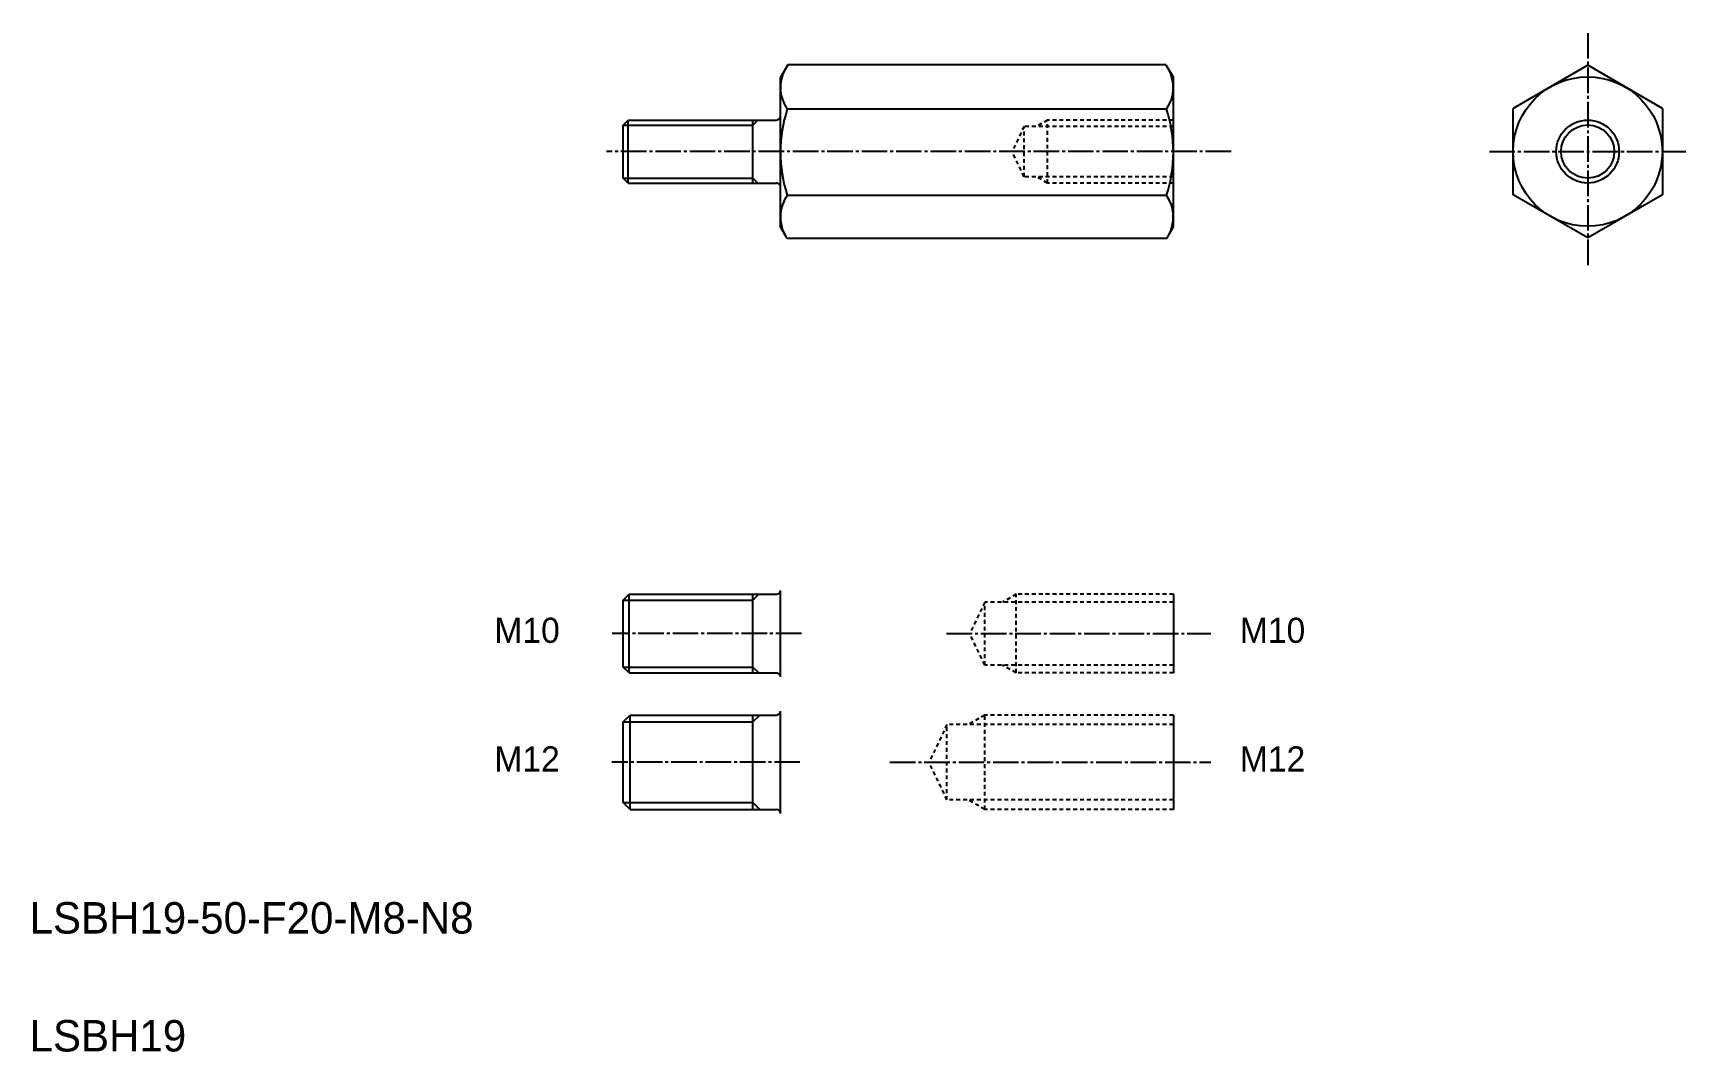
# Model space of a CAD drawing. Extents: x 10 to 221, y 10 to 140.
import ezdxf
from ezdxf.enums import TextEntityAlignment as Align

# ---------------------------------------------------------------- set-up
doc = ezdxf.new("R2010")
doc.units = 0
doc.header["$LTSCALE"] = 0.25
doc.linetypes.add('CENTER', pattern=[17.5, 13, -1.5, 1.5, -1.5])
doc.linetypes.add('DASHED', pattern=[3.5, 2, -1.5])
doc.layers.get('0').update_dxf_attribs({"linetype": 'CONTINUOUS'})
doc.layers.add('CENTER', color=1, linetype='CENTER')

msp = doc.modelspace()

# ---------------------------------------------------------------- linework, layer by layer
at = {"linetype": 'CONTINUOUS'}
for p, q in [((106.46, 135.51), (105.51, 133.88)), ((154.57, 135.51), (106.46, 135.51)), ((154.57, 135.51), (155.51, 133.88)), ((208.22, 135.43), (198.72, 129.94)), ((217.72, 129.94), (208.22, 135.43)), ((105.51, 114.88), (105.51, 133.88)), ((155.51, 114.88), (155.51, 133.88)), ((85.51, 127.83), (86.14, 128.46)), ((86.14, 128.46), (105.01, 128.46)), ((86.14, 120.46), (86.14, 128.46)), ((102.01, 120.46), (102.01, 128.46)), ((154.64, 129.86), (106.39, 129.86)), ((198.72, 118.97), (198.72, 129.94)), ((217.72, 129.94), (217.72, 118.97)), ((85.51, 121.08), (85.51, 127.83)), ((86.14, 120.46), (85.51, 121.08)), ((86.14, 120.46), (105.01, 120.46)), ((154.64, 118.89), (106.39, 118.89)), ((208.22, 113.49), (198.72, 118.97)), ((217.72, 118.97), (208.22, 113.49)), ((106.36, 113.41), (105.51, 114.88)), ((154.66, 113.41), (155.51, 114.88)), ((154.66, 113.41), (106.36, 113.41)), ((85.51, 67.4), (86.26, 68.15)), ((85.51, 58.9), (85.51, 67.4)), ((86.26, 68.15), (105.01, 68.15)), ((86.26, 58.15), (86.26, 68.15)), ((102.01, 58.15), (102.01, 68.15)), ((105.51, 57.65), (105.51, 68.65)), ((86.26, 58.15), (85.51, 58.9)), ((86.26, 58.15), (105.01, 58.15)), ((85.51, 51.92), (86.39, 52.79)), ((86.39, 52.79), (105.01, 52.79)), ((86.39, 40.79), (86.39, 52.79)), ((102.01, 40.79), (102.01, 52.79)), ((105.51, 40.29), (105.51, 53.29)), ((85.51, 41.67), (85.51, 51.92)), ((86.39, 40.79), (85.51, 41.67)), ((86.39, 40.79), (105.01, 40.79))]:
    msp.add_line(p, q, dxfattribs=at)
for p, q in [((212.97, 132.69), (212.97, 132.69)), ((215.35, 131.31), (215.35, 131.31)), ((155.51, 68.15), (155.51, 58.15)), ((155.51, 52.79), (155.51, 40.79))]:
    msp.add_line(p, q)
at = {"color": 3, "linetype": 'CONTINUOUS'}
for p, q in [((102.01, 127.83), (102.64, 128.46)), ((85.51, 127.83), (102.01, 127.83)), ((85.51, 121.08), (102.01, 121.08)), ((102.01, 121.08), (102.64, 120.46)), ((85.51, 67.4), (102.01, 67.4)), ((102.01, 67.4), (102.76, 68.15)), ((85.51, 58.9), (102.01, 58.9)), ((102.01, 58.9), (102.76, 58.15)), ((102.01, 51.92), (102.89, 52.79)), ((85.51, 51.92), (102.01, 51.92)), ((85.51, 41.67), (102.01, 41.67)), ((102.01, 41.67), (102.89, 40.79))]:
    msp.add_line(p, q, dxfattribs=at)
at = {"color": 3, "linetype": 'DASHED'}
for p, q in [((139.51, 128.46), (138.13, 127.66)), ((155.51, 128.46), (139.51, 128.46)), ((139.51, 120.46), (139.51, 128.46)), ((136.51, 127.66), (134.99, 124.46)), ((155.51, 127.66), (136.51, 127.66)), ((136.51, 121.26), (136.51, 127.66)), ((136.51, 121.26), (134.99, 124.46)), ((155.51, 121.26), (136.51, 121.26)), ((139.51, 120.46), (138.13, 121.26)), ((155.51, 120.46), (139.51, 120.46)), ((135.51, 68.15), (133.78, 67.15)), ((155.51, 68.15), (135.51, 68.15)), ((135.51, 58.15), (135.51, 68.15)), ((131.51, 67.15), (129.61, 63.15)), ((155.51, 67.15), (131.51, 67.15)), ((131.51, 59.15), (131.51, 67.15)), ((131.51, 59.15), (129.61, 63.15)), ((155.51, 59.15), (131.51, 59.15)), ((135.51, 58.15), (133.78, 59.15)), ((155.51, 58.15), (135.51, 58.15)), ((131.51, 52.79), (129.43, 51.59)), ((155.51, 52.79), (131.51, 52.79)), ((131.51, 40.79), (131.51, 52.79)), ((126.71, 51.59), (124.43, 46.79)), ((155.51, 51.59), (126.71, 51.59)), ((126.71, 41.99), (126.71, 51.59)), ((126.71, 41.99), (124.43, 46.79)), ((155.51, 41.99), (126.71, 41.99)), ((131.51, 40.79), (129.43, 41.99)), ((155.51, 40.79), (131.51, 40.79))]:
    msp.add_line(p, q, dxfattribs=at)
at = {"linetype": 'CONTINUOUS'}
for radius in [9.5, 3.38]:
    msp.add_circle((208.22, 124.46), radius, dxfattribs=at)
at = {"color": 3, "linetype": 'CONTINUOUS'}
msp.add_circle((208.22, 124.46), 4, dxfattribs=at)
at = {"linetype": 'CONTINUOUS'}
for centre, radius, start, end in [((110.26, 132.6), 4.75, 150, 215.2644), ((150.76, 132.6), 4.75, 324.7356, 30), ((123.21, 124.38), 17.69, 161.9403, 198.0597), ((137.82, 124.38), 17.69, 341.9403, 18.0597), ((110.26, 116.15), 4.75, 144.7356, 210), ((150.76, 116.15), 4.75, 330, 35.2644)]:
    msp.add_arc(centre, radius, start, end, dxfattribs=at)
for centre, start, end in [((105.01, 128.96), 270, 0), ((105.01, 119.96), 0, 90), ((105.01, 68.65), 270, 0), ((105.01, 57.65), 0, 90), ((105.01, 53.29), 270, 0), ((105.01, 40.29), 0, 90)]:
    msp.add_arc(centre, 0.5, start, end)
at = {"layer": 'CENTER', "color": 1, "linetype": 'CENTER'}
for p, q in [((208.22, 139.53), (208.22, 109.81)), ((162.86, 124.46), (83.41, 124.46)), ((195.72, 124.46), (220.72, 124.46)), ((108.19, 63.15), (84.12, 63.15)), ((126.65, 63.15), (160.29, 63.15)), ((108, 46.79), (84.06, 46.79)), ((119.45, 46.79), (160.29, 46.79))]:
    msp.add_line(p, q, dxfattribs=at)

# ---------------------------------------------------------------- texts
for s, p in [('M10', (77.45, 63.57)), ('M10', (172.29, 63.57)), ('M12', (77.45, 47.21)), ('M12', (172.29, 47.21))]:
    msp.add_text(s, height=3.2).set_placement(p, align=Align.MIDDLE_RIGHT)
for s, p in [('LSBH19-50-F20-M8-N8', (10, 25)), ('LSBH19', (10, 10))]:
    msp.add_text(s, height=4).set_placement(p)

doc.saveas('drawing.dxf')
